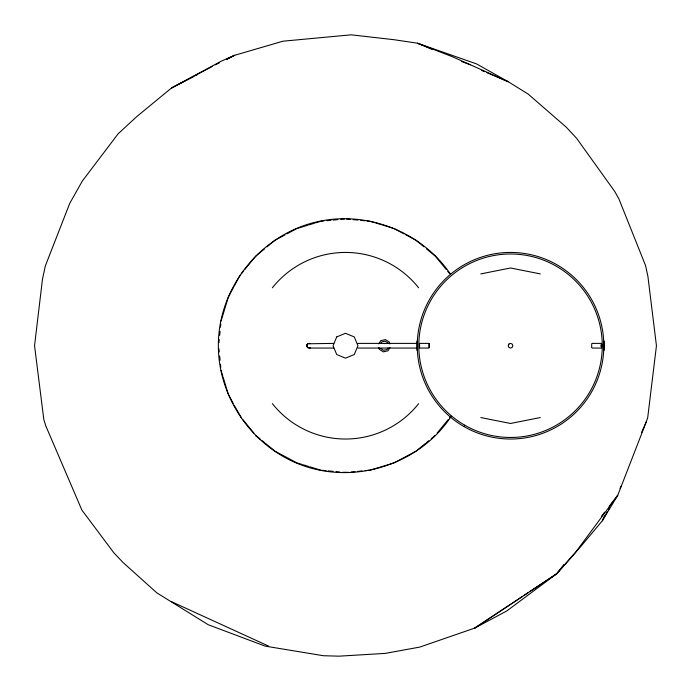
<?xml version="1.0" encoding="UTF-8"?>
<svg xmlns="http://www.w3.org/2000/svg" width="691" height="691" viewBox="0 0 691 691"><rect width="100%" height="100%" fill="white"/><g stroke="black" fill="none" stroke-linecap="round" stroke-linejoin="round"><path stroke-width="1.04" d="M218.952 342.632L219.263 339.54M219.669 335.411L220.075 331.291M220.481 327.163L220.783 324.07M221.085 320.978L226.199 304.126M226.501 303.133L228.306 297.182L233.679 287.136M646.275 421.847L647.7 417.701L656.45 345.725L647.908 276.4L645.558 265.551L618.877 198.835L614.765 191.485L576.622 138.312L566.378 127.299L528.123 94.036L508.239 81.737L476.617 63.935L417.459 43.205L393.948 39.698L351.192 34.826L282.973 41.192L234.672 55.28L221.388 61.128L171.437 88.051L136.818 116.546L118.17 133.76L82.359 180.99L69.748 203.353L45.356 265.871L42.479 279.129L34.55 345.725L43.818 419.558L45.718 425.708L81.883 510.07L113.808 552.748L122.929 562.388L156.84 592.861L208.241 624.742L265.197 646.128L323.31 655.716L339.031 656.174L385.276 653.384L419.826 647.078L474.769 628.067L506.848 610.913L556.713 573.763L580.993 546.261L602.336 520.772L617.754 495.309L646.275 421.847L641.49 432.618M604.513 515.875L602.336 520.772L607.389 511.513M234.171 286.221L240.027 275.251M608.4 509.664L609.41 507.807M620.017 488.356L621.529 485.574M378.737 343.902L380.75 340.672L385.388 339.592L389.43 342.105L389.862 343.963M380.715 343.444L381.657 341.933L385.137 341.129L388.161 343.012M388.031 348.005L387.081 349.525L383.609 350.328L380.577 348.437M390 347.556L387.988 350.786L383.35 351.866L379.316 349.344L378.884 347.487M563.934 564.478L556.713 573.763L474.769 628.067L521.973 596.782M601.343 516.393L604.625 512.178M609.22 506.27L617.754 495.309L575.275 552.722L556.713 573.763L529.988 591.47M241.34 273.653L243.318 271.252M244.631 269.645L255.808 256.033L264.618 248.803M437.17 433.024L448.338 419.402M449.66 417.805L450.973 416.198M451.223 416.371C418.487 465.803 351.529 486.11 296.845 463.203C250.332 443.898 218.382 396.09 218.347 345.725C218.106 286.437 262.494 232.349 320.693 221.016C369.694 211.342 422.581 232.832 450.567 274.284M267.02 246.825L270.224 244.199M271.019 243.543L275.027 240.252L285.081 234.88M415.973 451.197L425.587 443.311M426.382 442.655L428.791 440.685M431.193 438.707L435.192 435.425M523.752 595.599L528.209 592.645M286.903 233.904L296.957 228.531M415.058 451.689L394.043 462.918L389.085 464.421M212.465 66.353L171.437 88.051L193.471 76.632M195.389 75.639L197.306 74.645M227.011 59.253L234.672 55.28L226.933 59.098M215.333 64.833L219.202 62.924M310.095 347.823L307.512 347.478L306.778 345.232L307.797 343.79L333.727 343.392M297.951 228.229L307.866 225.223M308.851 224.92L314.802 223.124M315.796 222.822L319.76 221.612M370.246 470.139L381.156 466.831M382.149 466.529L388.092 464.723M309.231 348.057L310.181 347.798L307.512 347.478L306.778 345.232L307.512 347.478L309.231 348.057L333.727 348.057M480.789 273.904L510.537 267.987L540.284 273.904M540.284 417.554L510.537 423.471L480.789 417.554M320.754 221.319L323.846 221.008M326.938 220.705L331.067 220.299M333.122 220.101L337.89 219.626M340.741 219.349L344.55 218.969M348.35 472.298L342.65 472.298M351.209 472.013L355.019 471.642M357.878 471.357L361.998 470.951M365.09 470.649L369.219 470.243M357.921 343.392L417.226 343.392M592.161 343.392L601.498 343.392L601.498 348.057L592.161 348.057M602.587 344.826L601.023 344.826L601.023 346.623L602.587 346.623M603.364 344.826L604.141 344.826M603.364 346.623L604.141 346.623M357.921 348.057L417.226 348.057M346.45 218.969L350.259 219.349M353.11 219.626L357.86 220.092M360.719 220.377L364.952 220.792M367.068 220.999L370.246 221.319M321.816 470.243L326.048 470.657M328.165 470.865L333.14 471.357M335.99 471.642L339.791 472.013M383.859 343.392L384.818 343.66M309.231 343.392L310.19 343.677L309.577 343.392M371.24 221.612L375.204 222.822M376.198 223.124L382.149 224.92M383.134 225.223L393.049 228.229M301.915 464.421L296.957 462.918L275.942 451.689M302.908 464.723L308.851 466.529M309.844 466.831L320.754 470.139M461.553 61.499L470.381 64.773M432.264 49.484L417.459 43.205L452.242 56.653L508.239 81.737L486.533 72.52M481.601 70.43L484.555 71.683M171.688 601.757L268.678 646.137M394.043 228.531L404.097 233.904M405.919 234.88L415.973 240.252L419.981 243.543M420.776 244.199L423.98 246.825M426.382 248.803L435.192 256.033L446.369 269.645M255.808 435.425L259.807 438.707M262.209 440.685L264.618 442.655M265.413 443.311L275.027 451.197M255.592 435.632L260.412 439.588M447.682 271.252L449.66 273.653M241.34 417.805L234.171 405.237M242.662 419.402L253.83 433.024M228.799 395.183L233.195 403.406M221.085 370.471L222.891 376.422M223.193 377.416L226.199 387.331M226.501 388.325L228.306 394.267M218.952 348.817L219.263 351.918M219.669 356.038L220.075 360.166M220.481 364.287L220.783 367.379M604.141 341.06L604.141 350.389M591.695 343.859L591.695 347.59M429.379 343.859L429.379 347.59M416.941 341.06L416.941 350.389M418.634 403.648A93.285 93.285 0 0 1 272.366 403.648M272.366 287.81A93.285 93.285 0 0 1 418.634 287.81M307.098 345.18L306.864 346.122L307.599 343.928L307.098 345.18M336.707 336.932L333.062 345.725L336.707 354.526L345.5 358.163L354.293 354.526L357.938 345.725L354.293 336.932L345.5 333.287L336.707 336.932M508.887 344.075L508.205 345.725L508.887 347.374L510.537 348.057L512.186 347.374L512.869 345.725L512.186 344.075L510.537 343.392L508.887 344.075M428.912 343.392L419.584 343.392L419.584 348.057L428.912 348.057L428.912 343.392M464.672 425.172A91.73 91.73 0 0 0 602.276 345.725A91.73 91.73 0 0 0 464.672 266.285A91.73 91.73 0 0 0 464.672 425.172M463.894 426.52A93.285 93.285 0 0 0 603.83 345.725A93.285 93.285 0 0 0 463.894 264.938A93.285 93.285 0 0 0 463.894 426.52"/></g></svg>
